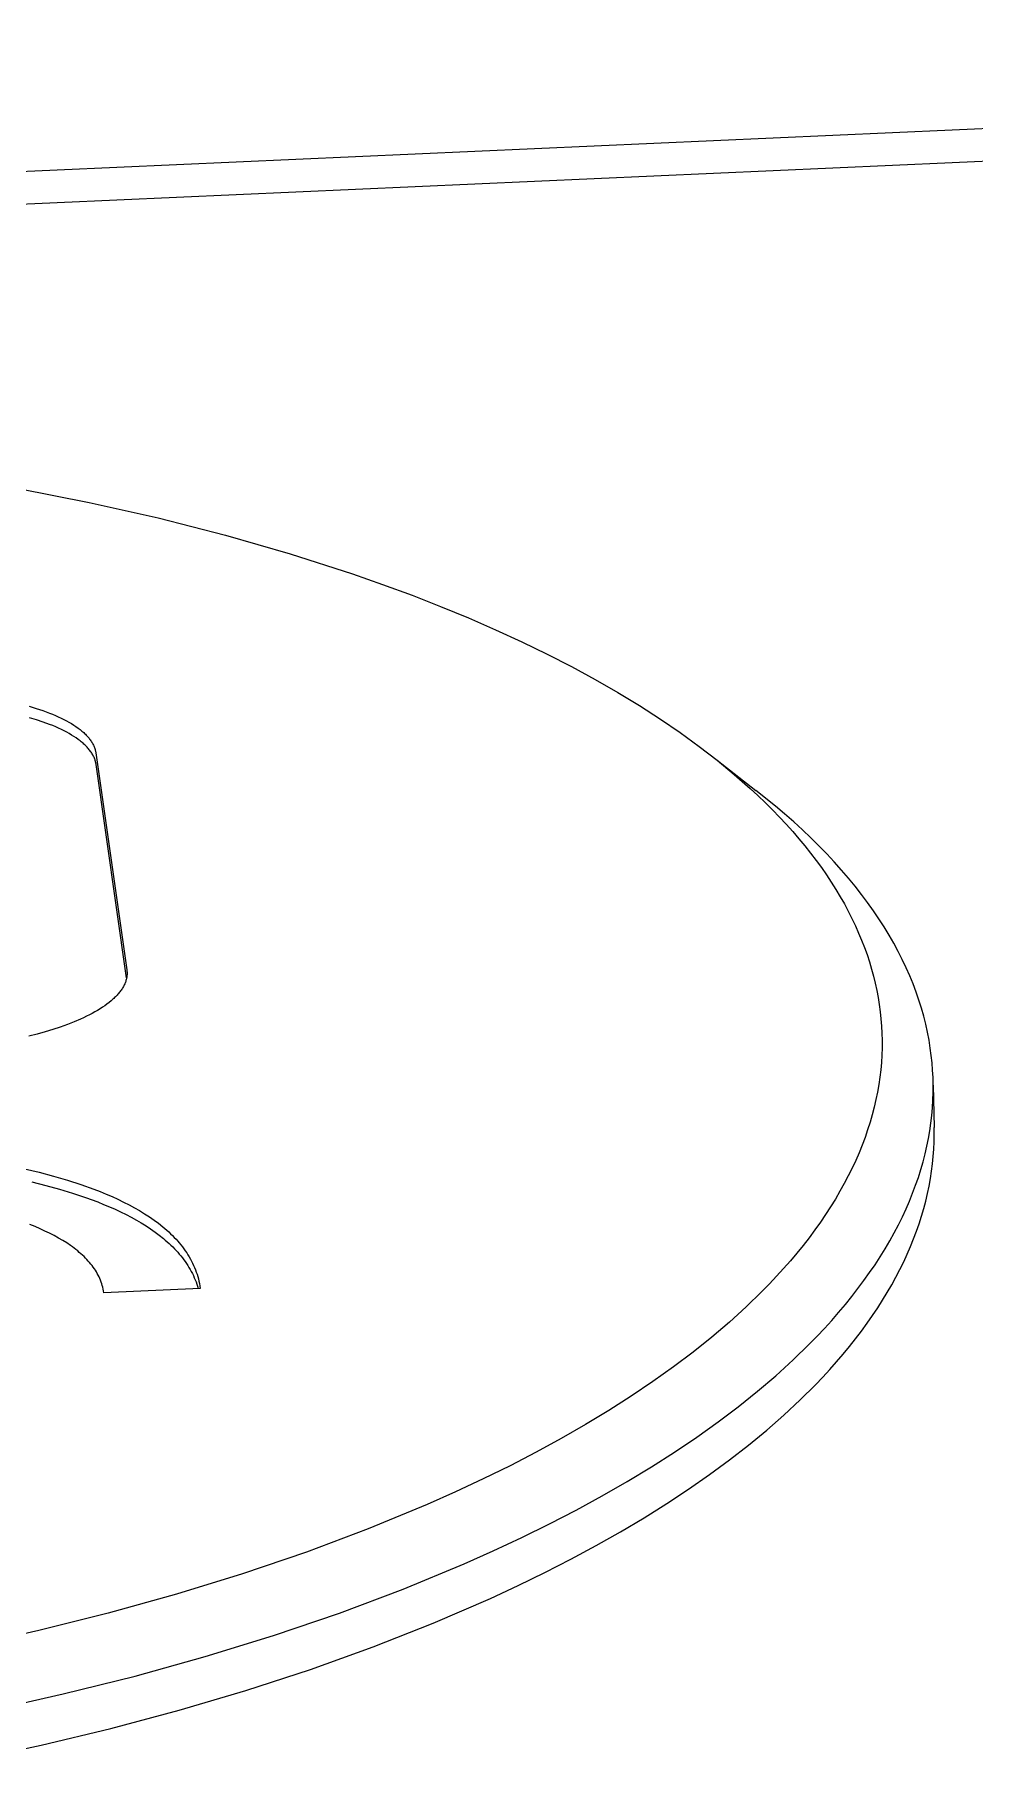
# Model space of a CAD drawing. Header units: millimetres. Extents: x 492 to 7139, y 278 to 5201.
# Drawn here: x 6239.4 to 6275.3, y 2766.2 to 2832.1 of the extents above; entities that cross this region are included whole.
import ezdxf

# ---------------------------------------------------------------- set-up
doc = ezdxf.new("R2010")
doc.units = ezdxf.units.MM
doc.layers.add('ZANO_R', color=7, linetype='Continuous', lineweight=0)

msp = doc.modelspace()

# ---------------------------------------------------------------- linework, layer by layer
at = {"layer": 'ZANO_R'}
for p, q in [((5939.867, 2813.535), (6356.067, 2832.113)), ((6356.155, 2830.861), (5941.126, 2812.331)), ((6238.778, 2814.779), (6241.48, 2814.243)), ((6241.48, 2814.243), (6244.118, 2813.647)), ((6244.118, 2813.647), (6246.681, 2812.992)), ((6246.681, 2812.992), (6249.157, 2812.28)), ((6249.157, 2812.28), (6251.536, 2811.513)), ((6251.536, 2811.513), (6252.687, 2811.111)), ((6252.687, 2811.111), (6253.809, 2810.696)), ((6253.809, 2810.696), (6254.903, 2810.268)), ((6254.903, 2810.268), (6255.966, 2809.83)), ((6255.966, 2809.83), (6256.999, 2809.38)), ((6256.999, 2809.38), (6258, 2808.92)), ((6258, 2808.92), (6258.968, 2808.45)), ((6258.968, 2808.45), (6259.903, 2807.97)), ((6259.903, 2807.97), (6260.804, 2807.481)), ((6260.804, 2807.481), (6261.671, 2806.984)), ((6261.671, 2806.984), (6262.502, 2806.478)), ((6239.183, 2806.454), (6239.454, 2806.373)), ((6239.464, 2805.937), (6239.193, 2806.018)), ((6239.454, 2806.373), (6239.712, 2806.287)), ((6239.722, 2805.851), (6239.464, 2805.937)), ((6239.712, 2806.287), (6239.958, 2806.197)), ((6239.958, 2806.197), (6240.075, 2806.15)), ((6240.075, 2806.15), (6240.19, 2806.102)), ((6240.19, 2806.102), (6240.3, 2806.053)), ((6240.3, 2806.053), (6240.408, 2806.003)), ((6240.408, 2806.003), (6240.511, 2805.951)), ((6240.511, 2805.951), (6240.611, 2805.899)), ((6240.611, 2805.899), (6240.707, 2805.846)), ((6262.502, 2806.478), (6263.297, 2805.966)), ((6263.297, 2805.966), (6264.057, 2805.447)), ((6239.968, 2805.76), (6239.722, 2805.851)), ((6240.085, 2805.714), (6239.968, 2805.76)), ((6240.2, 2805.666), (6240.085, 2805.714)), ((6240.31, 2805.617), (6240.2, 2805.666)), ((6240.418, 2805.566), (6240.31, 2805.617)), ((6240.521, 2805.515), (6240.418, 2805.566)), ((6240.621, 2805.463), (6240.521, 2805.515)), ((6240.717, 2805.41), (6240.621, 2805.463)), ((6240.707, 2805.846), (6240.799, 2805.792)), ((6240.809, 2805.356), (6240.717, 2805.41)), ((6240.799, 2805.792), (6240.888, 2805.737)), ((6240.898, 2805.301), (6240.809, 2805.356)), ((6240.888, 2805.737), (6240.972, 2805.681)), ((6240.982, 2805.245), (6240.898, 2805.301)), ((6240.972, 2805.681), (6241.052, 2805.624)), ((6241.062, 2805.188), (6240.982, 2805.245)), ((6241.052, 2805.624), (6241.129, 2805.566)), ((6241.129, 2805.566), (6241.165, 2805.537)), ((6241.165, 2805.537), (6241.201, 2805.507)), ((6241.201, 2805.507), (6241.235, 2805.478)), ((6241.235, 2805.478), (6241.269, 2805.448)), ((6241.269, 2805.448), (6241.301, 2805.418)), ((6241.301, 2805.418), (6241.332, 2805.387)), ((6241.332, 2805.387), (6241.363, 2805.357)), ((6241.363, 2805.357), (6241.392, 2805.326)), ((6241.392, 2805.326), (6241.42, 2805.295)), ((6241.42, 2805.295), (6241.447, 2805.264)), ((6241.447, 2805.264), (6241.473, 2805.232)), ((6241.473, 2805.232), (6241.497, 2805.201)), ((6241.497, 2805.201), (6241.521, 2805.169)), ((6264.057, 2805.447), (6264.78, 2804.921)), ((6241.139, 2805.13), (6241.062, 2805.188)), ((6241.175, 2805.101), (6241.139, 2805.13)), ((6241.211, 2805.071), (6241.175, 2805.101)), ((6241.245, 2805.042), (6241.211, 2805.071)), ((6241.279, 2805.012), (6241.245, 2805.042)), ((6241.311, 2804.981), (6241.279, 2805.012)), ((6241.342, 2804.951), (6241.311, 2804.981)), ((6241.373, 2804.921), (6241.342, 2804.951)), ((6241.402, 2804.89), (6241.373, 2804.921)), ((6241.43, 2804.859), (6241.402, 2804.89)), ((6241.457, 2804.828), (6241.43, 2804.859)), ((6241.483, 2804.796), (6241.457, 2804.828)), ((6241.507, 2804.765), (6241.483, 2804.796)), ((6241.531, 2804.733), (6241.507, 2804.765)), ((6241.521, 2805.169), (6241.543, 2805.137)), ((6241.553, 2804.701), (6241.531, 2804.733)), ((6241.543, 2805.137), (6241.564, 2805.105)), ((6241.574, 2804.669), (6241.553, 2804.701)), ((6241.564, 2805.105), (6241.584, 2805.073)), ((6241.594, 2804.637), (6241.574, 2804.669)), ((6241.584, 2805.073), (6241.603, 2805.04)), ((6241.613, 2804.604), (6241.594, 2804.637)), ((6241.603, 2805.04), (6241.621, 2805.008)), ((6241.631, 2804.571), (6241.613, 2804.604)), ((6241.621, 2805.008), (6241.638, 2804.975)), ((6241.648, 2804.539), (6241.631, 2804.571)), ((6241.638, 2804.975), (6241.653, 2804.942)), ((6241.663, 2804.505), (6241.648, 2804.539)), ((6241.653, 2804.942), (6241.667, 2804.908)), ((6241.667, 2804.908), (6241.68, 2804.875)), ((6241.68, 2804.875), (6241.692, 2804.841)), ((6241.692, 2804.841), (6241.703, 2804.808)), ((6241.703, 2804.808), (6241.707, 2804.791)), ((6241.707, 2804.791), (6241.712, 2804.774)), ((6241.712, 2804.774), (6241.716, 2804.757)), ((6241.716, 2804.757), (6241.72, 2804.74)), ((6241.72, 2804.74), (6241.723, 2804.723)), ((6241.723, 2804.723), (6241.727, 2804.705)), ((6241.727, 2804.705), (6241.73, 2804.688)), ((6241.73, 2804.688), (6241.732, 2804.671)), ((6241.732, 2804.671), (6242.916, 2796.391)), ((6264.78, 2804.921), (6265.467, 2804.39)), ((6241.677, 2804.472), (6241.663, 2804.505)), ((6241.69, 2804.439), (6241.677, 2804.472)), ((6241.702, 2804.405), (6241.69, 2804.439)), ((6241.713, 2804.372), (6241.702, 2804.405)), ((6241.717, 2804.355), (6241.713, 2804.372)), ((6241.722, 2804.338), (6241.717, 2804.355)), ((6241.726, 2804.321), (6241.722, 2804.338)), ((6241.73, 2804.304), (6241.726, 2804.321)), ((6241.733, 2804.286), (6241.73, 2804.304)), ((6241.737, 2804.269), (6241.733, 2804.286)), ((6241.74, 2804.252), (6241.737, 2804.269)), ((6241.742, 2804.235), (6241.74, 2804.252)), ((6242.908, 2796.079), (6241.742, 2804.235)), ((6265.467, 2804.39), (6266.117, 2803.854)), ((6265.468, 2804.392), (6266.945, 2803.242)), ((6266.117, 2803.854), (6266.73, 2803.314)), ((6266.73, 2803.314), (6267.023, 2803.043)), ((6267.688, 2802.643), (6266.945, 2803.242)), ((6267.023, 2803.043), (6267.306, 2802.77)), ((6267.306, 2802.77), (6267.581, 2802.497)), ((6268.043, 2802.341), (6267.688, 2802.643)), ((6267.581, 2802.497), (6267.846, 2802.223)), ((6267.846, 2802.223), (6268.102, 2801.948)), ((6268.387, 2802.038), (6268.043, 2802.341)), ((6268.102, 2801.948), (6268.349, 2801.673)), ((6268.719, 2801.734), (6268.387, 2802.038)), ((6268.349, 2801.673), (6268.587, 2801.397)), ((6268.587, 2801.397), (6268.816, 2801.121)), ((6269.041, 2801.429), (6268.719, 2801.734)), ((6269.351, 2801.122), (6269.041, 2801.429)), ((6268.816, 2801.121), (6269.036, 2800.844)), ((6269.036, 2800.844), (6269.246, 2800.567)), ((6269.649, 2800.815), (6269.351, 2801.122)), ((6269.937, 2800.507), (6269.649, 2800.815)), ((6269.246, 2800.567), (6269.448, 2800.29)), ((6269.448, 2800.29), (6269.641, 2800.013)), ((6269.641, 2800.013), (6269.825, 2799.735)), ((6270.214, 2800.198), (6269.937, 2800.507)), ((6270.479, 2799.889), (6270.214, 2800.198)), ((6269.825, 2799.735), (6270, 2799.458)), ((6270, 2799.458), (6270.166, 2799.18)), ((6270.734, 2799.579), (6270.479, 2799.889)), ((6270.977, 2799.269), (6270.734, 2799.579)), ((6271.209, 2798.958), (6270.977, 2799.269)), ((6270.166, 2799.18), (6270.324, 2798.902)), ((6270.324, 2798.902), (6270.473, 2798.625)), ((6270.473, 2798.625), (6270.614, 2798.348)), ((6271.431, 2798.647), (6271.209, 2798.958)), ((6271.642, 2798.336), (6271.431, 2798.647)), ((6270.614, 2798.348), (6270.746, 2798.071)), ((6270.746, 2798.071), (6270.869, 2797.794)), ((6271.842, 2798.024), (6271.642, 2798.336)), ((6272.031, 2797.713), (6271.842, 2798.024)), ((6270.869, 2797.794), (6270.984, 2797.518)), ((6270.984, 2797.518), (6271.091, 2797.242)), ((6272.209, 2797.402), (6272.031, 2797.713)), ((6272.377, 2797.091), (6272.209, 2797.402)), ((6271.091, 2797.242), (6271.19, 2796.967)), ((6271.19, 2796.967), (6271.28, 2796.692)), ((6271.28, 2796.692), (6271.362, 2796.418)), ((6272.535, 2796.78), (6272.377, 2797.091)), ((6272.682, 2796.469), (6272.535, 2796.78)), ((6242.884, 2795.981), (6242.874, 2795.947)), ((6242.894, 2796.015), (6242.884, 2795.981)), ((6242.902, 2796.048), (6242.894, 2796.015)), ((6242.906, 2796.065), (6242.902, 2796.048)), ((6242.909, 2796.082), (6242.906, 2796.065)), ((6242.912, 2796.1), (6242.909, 2796.082)), ((6242.915, 2796.117), (6242.912, 2796.1)), ((6242.917, 2796.134), (6242.915, 2796.117)), ((6242.916, 2796.391), (6242.918, 2796.374)), ((6242.919, 2796.151), (6242.917, 2796.134)), ((6242.918, 2796.374), (6242.92, 2796.357)), ((6242.921, 2796.168), (6242.919, 2796.151)), ((6242.92, 2796.357), (6242.922, 2796.34)), ((6242.923, 2796.185), (6242.921, 2796.168)), ((6242.922, 2796.34), (6242.923, 2796.322)), ((6242.923, 2796.322), (6242.924, 2796.305)), ((6242.924, 2796.202), (6242.923, 2796.185)), ((6242.924, 2796.305), (6242.925, 2796.288)), ((6242.925, 2796.219), (6242.924, 2796.202)), ((6242.925, 2796.288), (6242.926, 2796.271)), ((6242.926, 2796.254), (6242.925, 2796.236)), ((6242.925, 2796.236), (6242.925, 2796.219)), ((6242.926, 2796.271), (6242.926, 2796.254)), ((6271.362, 2796.418), (6271.437, 2796.145)), ((6271.437, 2796.145), (6271.503, 2795.872)), ((6272.819, 2796.159), (6272.682, 2796.469)), ((6272.946, 2795.849), (6272.819, 2796.159)), ((6242.452, 2795.324), (6242.419, 2795.292)), ((6242.484, 2795.356), (6242.452, 2795.324)), ((6242.515, 2795.387), (6242.484, 2795.356)), ((6242.545, 2795.419), (6242.515, 2795.387)), ((6242.574, 2795.452), (6242.545, 2795.419)), ((6242.602, 2795.484), (6242.574, 2795.452)), ((6242.629, 2795.516), (6242.602, 2795.484)), ((6242.655, 2795.549), (6242.629, 2795.516)), ((6242.679, 2795.581), (6242.655, 2795.549)), ((6242.703, 2795.614), (6242.679, 2795.581)), ((6242.725, 2795.647), (6242.703, 2795.614)), ((6242.746, 2795.68), (6242.725, 2795.647)), ((6242.766, 2795.713), (6242.746, 2795.68)), ((6242.785, 2795.746), (6242.766, 2795.713)), ((6242.803, 2795.779), (6242.785, 2795.746)), ((6242.819, 2795.813), (6242.803, 2795.779)), ((6242.835, 2795.846), (6242.819, 2795.813)), ((6242.849, 2795.88), (6242.835, 2795.846)), ((6242.862, 2795.913), (6242.849, 2795.88)), ((6242.874, 2795.947), (6242.862, 2795.913)), ((6271.503, 2795.872), (6271.562, 2795.6)), ((6271.562, 2795.6), (6271.613, 2795.328)), ((6271.613, 2795.328), (6271.657, 2795.058)), ((6273.063, 2795.54), (6272.946, 2795.849)), ((6273.169, 2795.232), (6273.063, 2795.54)), ((6241.489, 2794.667), (6241.379, 2794.611)), ((6241.596, 2794.723), (6241.489, 2794.667)), ((6241.699, 2794.78), (6241.596, 2794.723)), ((6241.798, 2794.837), (6241.699, 2794.78)), ((6241.894, 2794.896), (6241.798, 2794.837)), ((6241.986, 2794.955), (6241.894, 2794.896)), ((6242.073, 2795.015), (6241.986, 2794.955)), ((6242.157, 2795.075), (6242.073, 2795.015)), ((6242.237, 2795.137), (6242.157, 2795.075)), ((6242.313, 2795.198), (6242.237, 2795.137)), ((6242.385, 2795.261), (6242.313, 2795.198)), ((6242.419, 2795.292), (6242.385, 2795.261)), ((6271.657, 2795.058), (6271.693, 2794.787)), ((6271.693, 2794.787), (6271.721, 2794.515)), ((6273.266, 2794.924), (6273.169, 2795.232)), ((6273.353, 2794.617), (6273.266, 2794.924)), ((6239.797, 2794.02), (6239.491, 2793.936)), ((6240.092, 2794.108), (6239.797, 2794.02)), ((6240.375, 2794.201), (6240.092, 2794.108)), ((6240.645, 2794.298), (6240.375, 2794.201)), ((6240.903, 2794.399), (6240.645, 2794.298)), ((6241.148, 2794.503), (6240.903, 2794.399)), ((6241.265, 2794.557), (6241.148, 2794.503)), ((6241.379, 2794.611), (6241.265, 2794.557)), ((6271.721, 2794.515), (6271.743, 2794.241)), ((6271.743, 2794.241), (6271.757, 2793.966)), ((6273.43, 2794.31), (6273.353, 2794.617)), ((6273.498, 2794.005), (6273.43, 2794.31)), ((6273.557, 2793.701), (6273.498, 2794.005)), ((6239.491, 2793.936), (6239.174, 2793.857)), ((6271.762, 2793.411), (6271.753, 2793.131)), ((6271.757, 2793.966), (6271.763, 2793.689)), ((6271.763, 2793.689), (6271.762, 2793.411)), ((6273.606, 2793.397), (6273.557, 2793.701)), ((6273.643, 2793.118), (6273.606, 2793.397)), ((6271.736, 2792.85), (6271.711, 2792.568)), ((6271.753, 2793.131), (6271.736, 2792.85)), ((6273.673, 2792.837), (6273.643, 2793.118)), ((6273.695, 2792.554), (6273.673, 2792.837)), ((6271.677, 2792.285), (6271.636, 2792.001)), ((6271.711, 2792.568), (6271.677, 2792.285)), ((6273.709, 2792.27), (6273.695, 2792.554)), ((6273.716, 2791.984), (6273.709, 2792.27)), ((6271.529, 2791.429), (6271.463, 2791.141)), ((6271.587, 2791.715), (6271.529, 2791.429)), ((6271.636, 2792.001), (6271.587, 2791.715)), ((6273.688, 2791.119), (6273.705, 2791.409)), ((6273.705, 2791.409), (6273.715, 2791.697)), ((6273.715, 2791.697), (6273.716, 2791.984)), ((6273.717, 2791.984), (6273.753, 2790.371)), ((6271.388, 2790.852), (6271.304, 2790.563)), ((6271.463, 2791.141), (6271.388, 2790.852)), ((6273.628, 2790.536), (6273.662, 2790.828)), ((6273.662, 2790.828), (6273.688, 2791.119)), ((6271.212, 2790.273), (6271.112, 2789.982)), ((6271.304, 2790.563), (6271.212, 2790.273)), ((6273.535, 2789.948), (6273.586, 2790.242)), ((6273.586, 2790.242), (6273.628, 2790.536)), ((6273.75, 2789.817), (6273.755, 2790.095)), ((6273.755, 2790.095), (6273.753, 2790.371)), ((6270.883, 2789.398), (6270.756, 2789.105)), ((6271.002, 2789.69), (6270.883, 2789.398)), ((6271.112, 2789.982), (6271.002, 2789.69)), ((6273.407, 2789.355), (6273.475, 2789.652)), ((6273.475, 2789.652), (6273.535, 2789.948)), ((6273.717, 2789.258), (6273.738, 2789.538)), ((6273.738, 2789.538), (6273.75, 2789.817)), ((6239.006, 2788.792), (6239.569, 2788.655)), ((6270.62, 2788.811), (6270.474, 2788.517)), ((6270.756, 2789.105), (6270.62, 2788.811)), ((6273.149, 2788.459), (6273.244, 2788.759)), ((6273.244, 2788.759), (6273.33, 2789.057)), ((6273.33, 2789.057), (6273.407, 2789.355)), ((6273.654, 2788.694), (6273.69, 2788.977)), ((6273.69, 2788.977), (6273.717, 2789.258)), ((6239.286, 2788.291), (6239.822, 2788.155)), ((6239.569, 2788.655), (6240.118, 2788.508)), ((6239.822, 2788.155), (6240.343, 2788.01)), ((6240.118, 2788.508), (6240.649, 2788.352)), ((6240.649, 2788.352), (6241.162, 2788.186)), ((6241.162, 2788.186), (6241.655, 2788.009)), ((6270.319, 2788.223), (6270.155, 2787.928)), ((6270.474, 2788.517), (6270.319, 2788.223)), ((6272.932, 2787.858), (6273.045, 2788.159)), ((6273.045, 2788.159), (6273.149, 2788.459)), ((6273.5, 2787.841), (6273.559, 2788.126)), ((6273.559, 2788.126), (6273.611, 2788.411)), ((6273.611, 2788.411), (6273.654, 2788.694)), ((6240.343, 2788.01), (6240.847, 2787.856)), ((6240.847, 2787.856), (6241.335, 2787.692)), ((6241.335, 2787.692), (6241.803, 2787.519)), ((6241.655, 2788.009), (6241.894, 2787.916)), ((6241.803, 2787.519), (6242.03, 2787.428)), ((6241.894, 2787.916), (6242.127, 2787.821)), ((6242.03, 2787.428), (6242.252, 2787.335)), ((6242.127, 2787.821), (6242.355, 2787.723)), ((6242.355, 2787.723), (6242.577, 2787.622)), ((6242.577, 2787.622), (6242.793, 2787.518)), ((6242.793, 2787.518), (6243.003, 2787.411)), ((6243.003, 2787.411), (6243.207, 2787.301)), ((6269.982, 2787.633), (6269.8, 2787.338)), ((6270.155, 2787.928), (6269.982, 2787.633)), ((6272.678, 2787.254), (6272.81, 2787.556)), ((6272.81, 2787.556), (6272.932, 2787.858)), ((6273.356, 2787.267), (6273.432, 2787.554)), ((6273.432, 2787.554), (6273.5, 2787.841)), ((6242.252, 2787.335), (6242.469, 2787.239)), ((6242.469, 2787.239), (6242.68, 2787.141)), ((6242.68, 2787.141), (6242.886, 2787.04)), ((6242.886, 2787.04), (6243.086, 2786.936)), ((6243.086, 2786.936), (6243.28, 2786.829)), ((6243.207, 2787.301), (6243.404, 2787.188)), ((6243.28, 2786.829), (6243.468, 2786.719)), ((6243.404, 2787.188), (6243.595, 2787.072)), ((6243.595, 2787.072), (6243.778, 2786.953)), ((6243.778, 2786.953), (6243.955, 2786.831)), ((6243.955, 2786.831), (6244.125, 2786.705)), ((6269.407, 2786.747), (6269.197, 2786.452)), ((6269.608, 2787.042), (6269.407, 2786.747)), ((6269.8, 2787.338), (6269.608, 2787.042)), ((6272.388, 2786.647), (6272.538, 2786.951)), ((6272.538, 2786.951), (6272.678, 2787.254)), ((6273.18, 2786.69), (6273.272, 2786.979)), ((6273.272, 2786.979), (6273.356, 2787.267)), ((6239.411, 2786.578), (6239.215, 2786.658)), ((6239.602, 2786.495), (6239.411, 2786.578)), ((6239.787, 2786.411), (6239.602, 2786.495)), ((6239.966, 2786.324), (6239.787, 2786.411)), ((6240.139, 2786.235), (6239.966, 2786.324)), ((6240.306, 2786.143), (6240.139, 2786.235)), ((6240.466, 2786.049), (6240.306, 2786.143)), ((6243.468, 2786.719), (6243.649, 2786.607)), ((6243.649, 2786.607), (6243.825, 2786.491)), ((6243.825, 2786.491), (6243.994, 2786.373)), ((6243.994, 2786.373), (6244.156, 2786.252)), ((6244.125, 2786.705), (6244.287, 2786.576)), ((6244.156, 2786.252), (6244.311, 2786.127)), ((6244.287, 2786.576), (6244.365, 2786.51)), ((6244.311, 2786.127), (6244.386, 2786.064)), ((6244.365, 2786.51), (6244.442, 2786.444)), ((6244.442, 2786.444), (6244.516, 2786.376)), ((6244.516, 2786.376), (6244.589, 2786.308)), ((6244.589, 2786.308), (6244.66, 2786.239)), ((6244.66, 2786.239), (6244.728, 2786.169)), ((6244.728, 2786.169), (6244.795, 2786.098)), ((6244.795, 2786.098), (6244.859, 2786.027)), ((6268.977, 2786.156), (6268.748, 2785.861)), ((6269.197, 2786.452), (6268.977, 2786.156)), ((6272.059, 2786.039), (6272.228, 2786.344)), ((6272.228, 2786.344), (6272.388, 2786.647)), ((6272.853, 2785.818), (6272.97, 2786.109)), ((6272.97, 2786.109), (6273.079, 2786.4)), ((6273.079, 2786.4), (6273.18, 2786.69)), ((6240.62, 2785.953), (6240.466, 2786.049)), ((6240.766, 2785.854), (6240.62, 2785.953)), ((6240.837, 2785.804), (6240.766, 2785.854)), ((6240.906, 2785.753), (6240.837, 2785.804)), ((6240.973, 2785.701), (6240.906, 2785.753)), ((6241.039, 2785.649), (6240.973, 2785.701)), ((6241.102, 2785.596), (6241.039, 2785.649)), ((6241.164, 2785.542), (6241.102, 2785.596)), ((6241.224, 2785.488), (6241.164, 2785.542)), ((6241.282, 2785.433), (6241.224, 2785.488)), ((6241.338, 2785.378), (6241.282, 2785.433)), ((6244.386, 2786.064), (6244.46, 2786)), ((6244.46, 2786), (6244.531, 2785.935)), ((6244.531, 2785.935), (6244.601, 2785.869)), ((6244.601, 2785.869), (6244.669, 2785.803)), ((6244.669, 2785.803), (6244.735, 2785.735)), ((6244.735, 2785.735), (6244.8, 2785.667)), ((6244.8, 2785.667), (6244.862, 2785.598)), ((6244.859, 2786.027), (6244.922, 2785.954)), ((6244.862, 2785.598), (6244.922, 2785.529)), ((6244.922, 2785.954), (6244.983, 2785.881)), ((6244.922, 2785.529), (6244.981, 2785.458)), ((6244.981, 2785.458), (6245.038, 2785.387)), ((6244.983, 2785.881), (6245.041, 2785.806)), ((6245.041, 2785.806), (6245.097, 2785.731)), ((6245.097, 2785.731), (6245.151, 2785.655)), ((6245.151, 2785.655), (6245.203, 2785.578)), ((6245.203, 2785.578), (6245.253, 2785.5)), ((6245.253, 2785.5), (6245.301, 2785.421)), ((6245.301, 2785.421), (6245.346, 2785.341)), ((6268.509, 2785.566), (6268.261, 2785.271)), ((6268.748, 2785.861), (6268.509, 2785.566)), ((6271.495, 2785.125), (6271.693, 2785.43)), ((6271.693, 2785.43), (6271.881, 2785.735)), ((6271.881, 2785.735), (6272.059, 2786.039)), ((6272.591, 2785.234), (6272.726, 2785.527)), ((6272.726, 2785.527), (6272.853, 2785.818)), ((6241.392, 2785.321), (6241.338, 2785.378)), ((6241.445, 2785.265), (6241.392, 2785.321)), ((6241.495, 2785.207), (6241.445, 2785.265)), ((6241.543, 2785.149), (6241.495, 2785.207)), ((6241.589, 2785.09), (6241.543, 2785.149)), ((6241.634, 2785.03), (6241.589, 2785.09)), ((6241.676, 2784.97), (6241.634, 2785.03)), ((6241.716, 2784.909), (6241.676, 2784.97)), ((6241.754, 2784.848), (6241.716, 2784.909)), ((6241.79, 2784.785), (6241.754, 2784.848)), ((6241.824, 2784.722), (6241.79, 2784.785)), ((6245.038, 2785.387), (6245.092, 2785.314)), ((6245.092, 2785.314), (6245.145, 2785.241)), ((6245.145, 2785.241), (6245.196, 2785.168)), ((6245.196, 2785.168), (6245.244, 2785.093)), ((6245.244, 2785.093), (6245.291, 2785.017)), ((6245.291, 2785.017), (6245.336, 2784.941)), ((6245.336, 2784.941), (6245.378, 2784.864)), ((6245.346, 2785.341), (6245.389, 2785.261)), ((6245.378, 2784.864), (6245.419, 2784.785)), ((6245.389, 2785.261), (6245.43, 2785.179)), ((6245.419, 2784.785), (6245.457, 2784.706)), ((6245.43, 2785.179), (6245.469, 2785.096)), ((6245.469, 2785.096), (6245.505, 2785.013)), ((6245.505, 2785.013), (6245.539, 2784.928)), ((6245.539, 2784.928), (6245.571, 2784.843)), ((6245.571, 2784.843), (6245.6, 2784.757)), ((6245.6, 2784.757), (6245.627, 2784.669)), ((6268.003, 2784.977), (6267.736, 2784.683)), ((6268.261, 2785.271), (6268.003, 2784.977)), ((6271.071, 2784.516), (6271.288, 2784.821)), ((6271.288, 2784.821), (6271.495, 2785.125)), ((6272.295, 2784.649), (6272.448, 2784.942)), ((6272.448, 2784.942), (6272.591, 2785.234)), ((6241.855, 2784.658), (6241.824, 2784.722)), ((6241.885, 2784.594), (6241.855, 2784.658)), ((6241.912, 2784.529), (6241.885, 2784.594)), ((6241.937, 2784.463), (6241.912, 2784.529)), ((6241.96, 2784.396), (6241.937, 2784.463)), ((6241.98, 2784.329), (6241.96, 2784.396)), ((6241.998, 2784.261), (6241.98, 2784.329)), ((6242.014, 2784.192), (6241.998, 2784.261)), ((6242.028, 2784.123), (6242.014, 2784.192)), ((6242.039, 2784.052), (6242.028, 2784.123)), ((6245.724, 2784.218), (6242.039, 2784.052)), ((6245.457, 2784.706), (6245.493, 2784.627)), ((6245.493, 2784.627), (6245.527, 2784.546)), ((6245.527, 2784.546), (6245.559, 2784.464)), ((6245.559, 2784.464), (6245.589, 2784.382)), ((6245.589, 2784.382), (6245.617, 2784.298)), ((6245.617, 2784.298), (6245.642, 2784.214)), ((6245.627, 2784.669), (6245.651, 2784.581)), ((6245.651, 2784.581), (6245.673, 2784.492)), ((6245.673, 2784.492), (6245.693, 2784.401)), ((6245.693, 2784.401), (6245.71, 2784.31)), ((6245.71, 2784.31), (6245.724, 2784.218)), ((6267.174, 2784.097), (6266.573, 2783.514)), ((6267.46, 2784.39), (6267.174, 2784.097)), ((6267.736, 2784.683), (6267.46, 2784.39)), ((6270.607, 2783.906), (6270.844, 2784.211)), ((6270.844, 2784.211), (6271.071, 2784.516)), ((6271.964, 2784.062), (6272.134, 2784.355)), ((6272.134, 2784.355), (6272.295, 2784.649)), ((6266.573, 2783.514), (6265.934, 2782.933)), ((6270.105, 2783.298), (6270.361, 2783.602)), ((6270.361, 2783.602), (6270.607, 2783.906)), ((6271.4, 2783.18), (6271.597, 2783.474)), ((6271.597, 2783.474), (6271.785, 2783.768)), ((6271.785, 2783.768), (6271.964, 2784.062)), ((6265.934, 2782.933), (6265.258, 2782.357)), ((6269.564, 2782.691), (6269.839, 2782.994)), ((6269.839, 2782.994), (6270.105, 2783.298)), ((6270.979, 2782.591), (6271.194, 2782.886)), ((6271.194, 2782.886), (6271.4, 2783.18)), ((6265.258, 2782.357), (6264.545, 2781.785)), ((6268.983, 2782.086), (6269.279, 2782.388)), ((6269.279, 2782.388), (6269.564, 2782.691)), ((6270.522, 2782.004), (6270.755, 2782.297)), ((6270.755, 2782.297), (6270.979, 2782.591)), ((6264.545, 2781.785), (6263.795, 2781.219)), ((6267.705, 2780.885), (6268.364, 2781.484)), ((6268.364, 2781.484), (6268.983, 2782.086)), ((6270.029, 2781.417), (6270.28, 2781.71)), ((6270.28, 2781.71), (6270.522, 2782.004)), ((6263.795, 2781.219), (6263.008, 2780.658)), ((6267.008, 2780.29), (6267.705, 2780.885)), ((6269.221, 2780.54), (6269.5, 2780.832)), ((6269.5, 2780.832), (6269.769, 2781.124)), ((6269.769, 2781.124), (6270.029, 2781.417)), ((6263.008, 2780.658), (6262.185, 2780.103)), ((6266.272, 2779.7), (6267.008, 2780.29)), ((6268.637, 2779.958), (6269.221, 2780.54)), ((6261.327, 2779.556), (6260.434, 2779.016)), ((6262.185, 2780.103), (6261.327, 2779.556)), ((6265.498, 2779.116), (6266.272, 2779.7)), ((6268.016, 2779.379), (6268.637, 2779.958)), ((6260.434, 2779.016), (6259.507, 2778.484)), ((6264.687, 2778.537), (6265.498, 2779.116)), ((6267.359, 2778.803), (6268.016, 2779.379)), ((6259.507, 2778.484), (6258.546, 2777.961)), ((6263.838, 2777.964), (6264.687, 2778.537)), ((6265.938, 2777.665), (6266.667, 2778.232)), ((6266.667, 2778.232), (6267.359, 2778.803)), ((6258.546, 2777.961), (6257.553, 2777.447)), ((6262.952, 2777.399), (6263.838, 2777.964)), ((6265.175, 2777.104), (6265.938, 2777.665)), ((6256.529, 2776.942), (6255.475, 2776.448)), ((6257.553, 2777.447), (6256.529, 2776.942)), ((6262.031, 2776.842), (6262.952, 2777.399)), ((6264.376, 2776.548), (6265.175, 2777.104)), ((6255.475, 2776.448), (6254.391, 2775.965)), ((6260.084, 2775.753), (6261.074, 2776.293)), ((6261.074, 2776.293), (6262.031, 2776.842)), ((6263.543, 2775.998), (6264.376, 2776.548)), ((6254.391, 2775.965), (6252.139, 2775.033)), ((6259.059, 2775.222), (6260.084, 2775.753)), ((6262.676, 2775.456), (6263.543, 2775.998)), ((6252.139, 2775.033), (6249.785, 2774.149)), ((6258.003, 2774.702), (6259.059, 2775.222)), ((6260.844, 2774.394), (6261.776, 2774.921)), ((6261.776, 2774.921), (6262.676, 2775.456)), ((6256.915, 2774.192), (6258.003, 2774.702)), ((6259.88, 2773.875), (6260.844, 2774.394)), ((6249.785, 2774.149), (6247.338, 2773.317)), ((6253.474, 2772.731), (6255.797, 2773.693)), ((6255.797, 2773.693), (6256.915, 2774.192)), ((6258.885, 2773.365), (6259.88, 2773.875)), ((6247.338, 2773.317), (6244.809, 2772.539)), ((6257.86, 2772.865), (6258.885, 2773.365)), ((6244.809, 2772.539), (6242.21, 2771.817)), ((6251.045, 2771.819), (6253.474, 2772.731)), ((6254.616, 2771.426), (6256.806, 2772.375)), ((6256.806, 2772.375), (6257.86, 2772.865)), ((6242.21, 2771.817), (6239.553, 2771.154)), ((6248.52, 2770.96), (6251.045, 2771.819)), ((6239.553, 2771.154), (6236.848, 2770.549)), ((6245.911, 2770.157), (6248.52, 2770.96)), ((6252.321, 2770.522), (6254.616, 2771.426)), ((6249.933, 2769.666), (6252.321, 2770.522)), ((6243.23, 2769.413), (6245.911, 2770.157)), ((6247.46, 2768.861), (6249.933, 2769.666)), ((6240.488, 2768.727), (6243.23, 2769.413)), ((6237.697, 2768.103), (6240.488, 2768.727)), ((6244.914, 2768.109), (6247.46, 2768.861)), ((6242.304, 2767.412), (6244.914, 2768.109)), ((6239.643, 2766.771), (6242.304, 2767.412)), ((6236.939, 2766.187), (6239.643, 2766.771))]:
    msp.add_line(p, q, dxfattribs=at)

doc.saveas('drawing.dxf')
